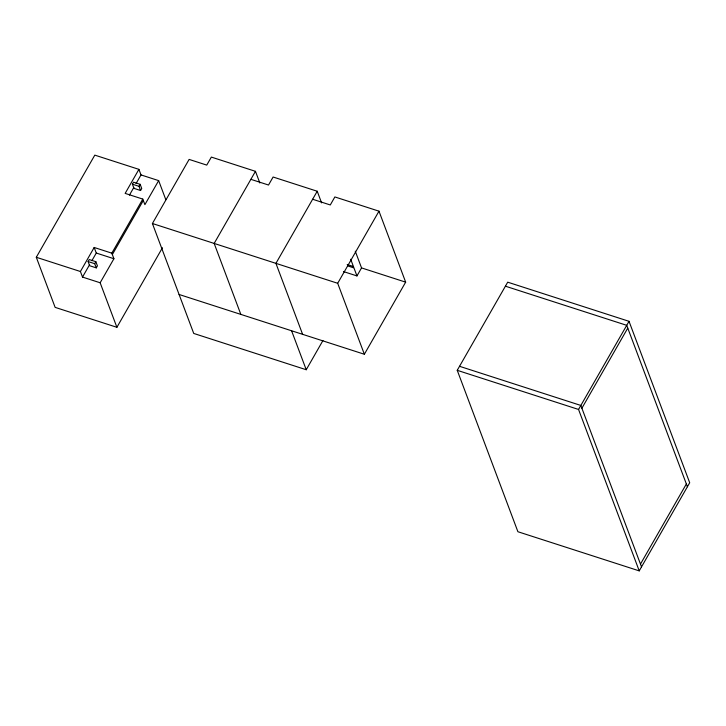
<?xml version="1.0" encoding="UTF-8"?>
<svg xmlns="http://www.w3.org/2000/svg" width="726" height="726" viewBox="0 0 726 726"><rect width="100%" height="100%" fill="white"/><g stroke="black" fill="none" stroke-linecap="round" stroke-linejoin="round"><path stroke-width="1.09" d="M162.452 247.738L116.895 327.299L55.131 307.37L36.3 257.276L94.807 155.128L138.92 169.358L141.007 174.921L136.052 183.578M100.152 282.768L82.51 277.078L80.414 271.506L94.18 247.475L111.822 253.165L113.918 258.728L100.152 282.768L116.895 327.299M138.92 169.358L125.153 193.397L142.795 199.087L144.891 204.65L158.658 180.62L141.007 174.921M88.091 261.551L89.234 259.554L95.85 261.687L97.42 265.861L96.277 267.867L89.661 265.725L88.091 261.551L94.707 263.692L96.277 267.867M132.395 184.186L133.539 182.19L140.163 184.322L141.733 188.497L140.581 190.502L133.965 188.361L132.395 184.186L139.011 186.328L140.581 190.502M82.51 277.078L89.661 264.573M91.866 260.734L96.277 253.038L94.18 247.475M129.446 195.112L133.847 187.426M94.707 263.692L95.85 261.687M139.011 186.328L140.163 184.322M111.822 253.165L142.795 199.087M112.348 254.554L143.321 200.476M322.961 340.503L306.227 369.734L193.733 333.443L152.406 223.508L189.114 159.411L206.756 165.101L211.348 157.088L255.461 171.327L259.844 182.979M255.461 171.327L214.17 243.428L240.841 314.403M250.878 179.34L268.52 185.03L273.112 177.017L317.226 191.247L275.925 263.356L302.606 334.323M179.086 294.475L364.361 354.252L337.69 283.285L378.981 211.175L334.868 196.946L330.285 204.959L312.634 199.26M343.462 271.569L356.956 275.925L361.548 267.912L355.268 251.214M364.361 354.252L405.662 282.151L378.981 211.175M457.235 370.314L507.71 282.178L629.025 321.319L689.7 482.745L639.225 570.872L517.91 531.731L457.235 370.314L578.549 409.455L639.225 570.872M578.549 409.455L629.025 321.319M581.889 408.23L627.772 328.107M640.477 564.084L686.36 483.97M505.414 286.189L626.729 325.33L687.404 486.747M361.548 267.912L405.662 282.151M347.2 264.518L352.872 266.351L353.399 267.74L347.727 265.916M152.406 223.508L337.69 283.285M459.531 366.303L580.845 405.444L641.521 566.87M96.277 253.038L113.918 258.728M36.3 257.276L80.414 271.506M350.685 259.227L356.956 275.925M317.226 191.247L321.6 202.899M291.58 330.766L306.227 369.734M158.658 180.62L165.827 199.704"/></g></svg>
